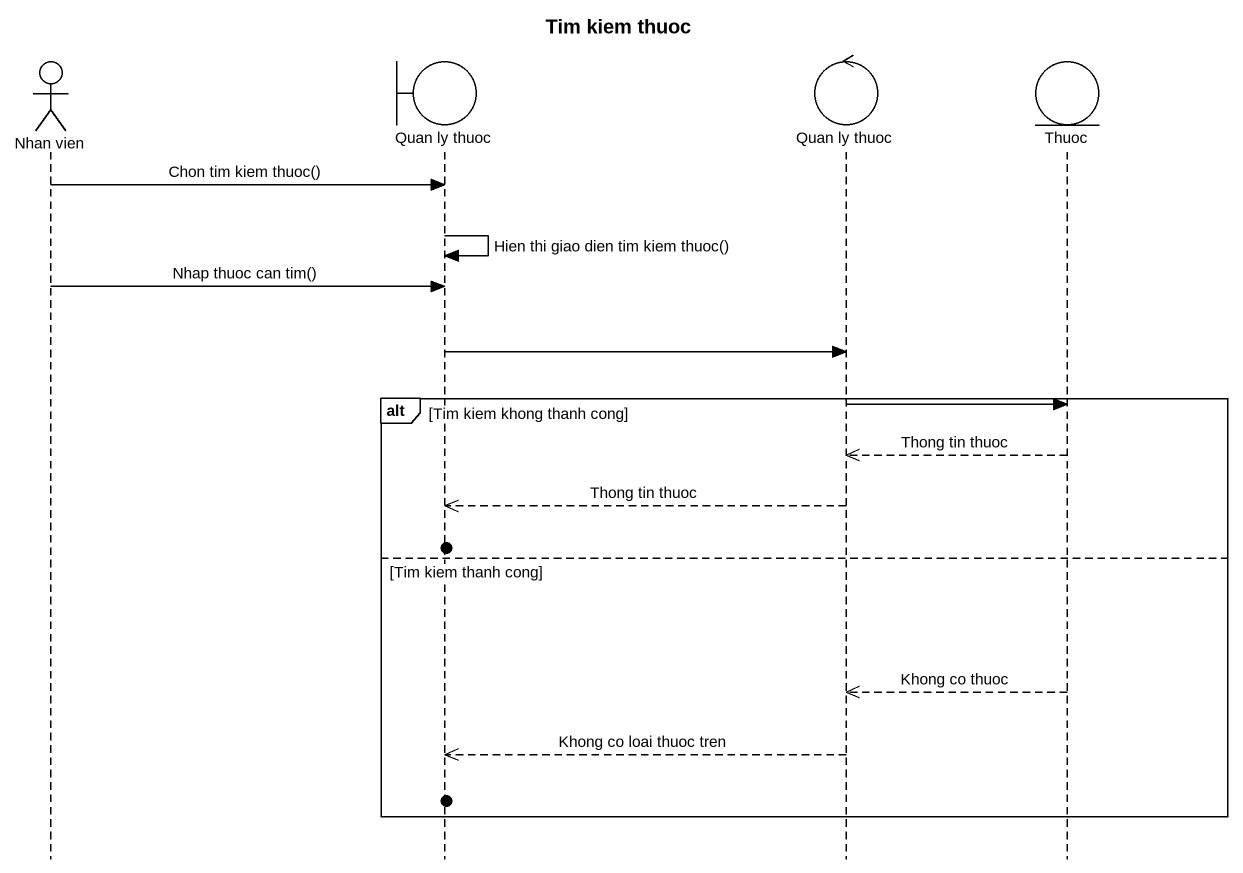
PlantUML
@startuml
title Tim kiem thuoc
hide footbox
actor "Nhan vien" as Nhan_vien
boundary "Quan ly thuoc" as Quan_ly_thuoc
control "Quan ly thuoc" as Quan_ly_thuoc_2
entity Thuoc

Nhan_vien -> Quan_ly_thuoc : Chon tim kiem thuoc()
Quan_ly_thuoc -> Quan_ly_thuoc : Hien thi giao dien tim kiem thuoc()
Nhan_vien -> Quan_ly_thuoc : Nhap thuoc can tim()
Quan_ly_thuoc -> Quan_ly_thuoc_2
alt Tim kiem khong thanh cong
  Quan_ly_thuoc_2 -> Thuoc
  Thuoc -->> Quan_ly_thuoc_2 : Thong tin thuoc
  Quan_ly_thuoc_2 -->> Quan_ly_thuoc : Thong tin thuoc
else Tim kiem thanh cong
  Thuoc -->> Quan_ly_thuoc_2 : Khong co thuoc
  Quan_ly_thuoc_2 -->> Quan_ly_thuoc : Khong co loai thuoc tren
end
@enduml
